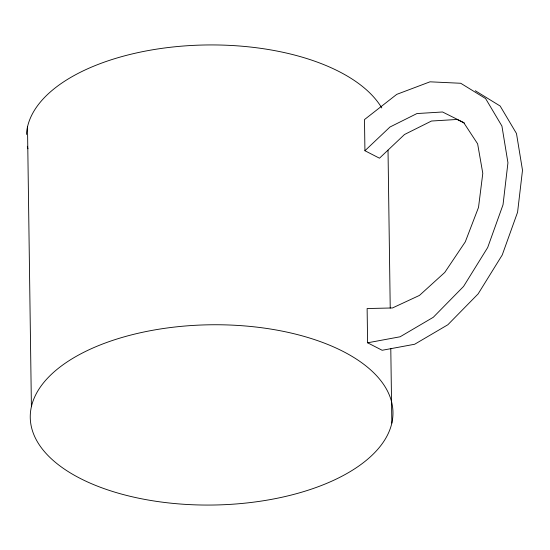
<?xml version="1.0" encoding="UTF-8"?>
<svg xmlns="http://www.w3.org/2000/svg" width="550" height="550" viewBox="0 0 550 550"><rect width="100%" height="100%" fill="white"/><g stroke="black" fill="none" stroke-linecap="round" stroke-linejoin="round"><path stroke-width="0.82" d="M464.626 123.221L457.091 119.46L431.489 121.027L404.511 134.496L379.473 158.201L364.925 150.734L389.957 127.022L416.934 113.554L442.544 111.987L463.636 122.512L477.627 143.832L482.797 173.333L478.514 207.398L465.3 241.835L444.778 272.422L419.471 295.405L392.487 307.959L367.125 308.543L367.606 342.801L382.161 350.274L414.672 344.245L447.851 324.754L478.129 293.893L502.232 254.987L517.577 212.238L522.5 170.239L516.477 133.512L500.156 106.026L475.289 90.736M367.606 342.801L400.118 336.779L433.297 317.281L463.574 286.426L487.685 247.521L503.023 204.765L507.946 162.766L501.923 126.046L485.602 98.56L460.735 83.27L430.011 81.819L396.736 94.373L364.492 119.57L364.925 150.734M388.018 150.164L390.225 308.096M390.789 348.439L391.834 423.108A181.369 90.131 -0.8 0 1 103.922 488.565A181.369 90.131 -0.8 0 1 139.109 333.046A181.369 90.131 -0.8 0 1 391.834 423.108M27.5 126.892L31.405 406.704M27.913 148.761A181.369 90.131 -0.8 0 1 27.321 146.266M26.434 134.447A181.369 90.131 -0.8 0 1 184.532 45.932A181.369 90.131 -0.8 0 1 381.762 107.944"/></g></svg>
